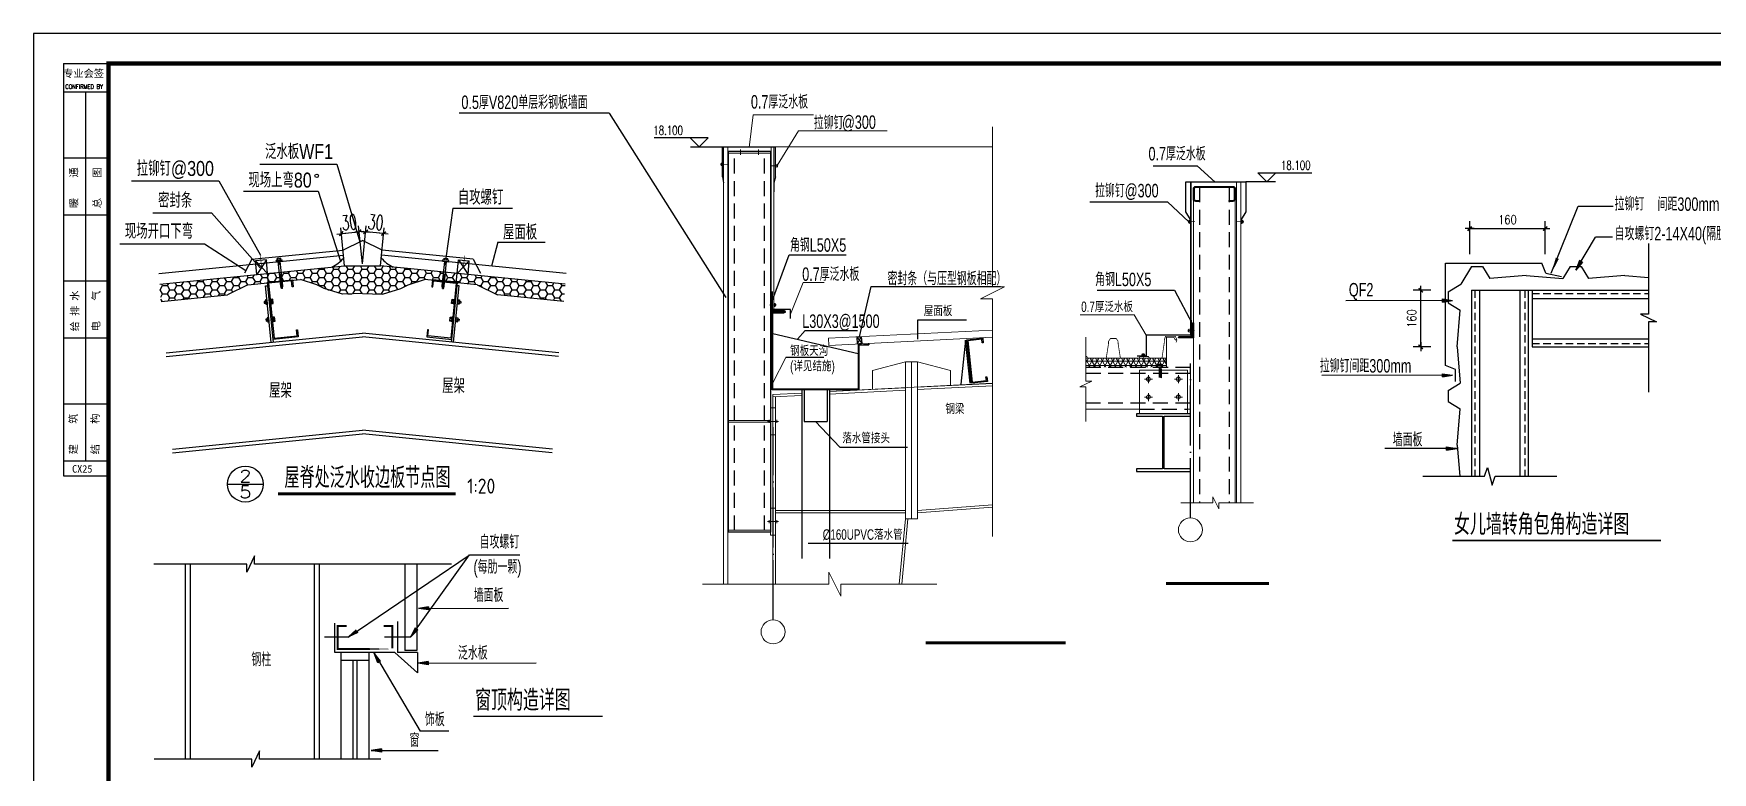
# Model space of a CAD drawing. Extents: x -248860 to 1018944, y -1060852 to 188626.
# Drawn here: x 903192 to 959246, y 54072 to 78762 of the extents above; entities that cross this region are included whole.
import ezdxf
from ezdxf.enums import TextEntityAlignment as Align

# ---------------------------------------------------------------- set-up
doc = ezdxf.new("R2010")
doc.units = 0
doc.header["$LTSCALE"] = 1000
doc.header["$MEASUREMENT"] = 0
for name, pattern in [('89', [0]), ('CENTER', [1.2, 1, -0.1, 0, -0.1]), ('DOTE', [2.42, 2, -0.2, 0.02, -0.2]), ('HIDDEN', [0.375, 0.25, -0.125]), ('HIDDENX2', [0.75, 0.5, -0.25])]:
    doc.linetypes.add(name, pattern=pattern)
doc.layers.get('0').update_dxf_attribs({"linetype": 'CONTINUOUS'})
doc.layers.get('Defpoints').update_dxf_attribs({"linetype": 'CONTINUOUS'})
for name, color, linetype in [('03', 3, 'CONTINUOUS'), ('09', 2, 'CONTINUOUS'), ('2', 2, 'CONTINUOUS'), ('253', 253, 'CONTINUOUS'), ('BORDER', 4, 'CONTINUOUS'), ('D', 7, 'CONTINUOUS'), ('DIM', 3, 'CONTINUOUS'), ('DIM_SYMB', 3, 'CONTINUOUS'), ('DOTE', 253, 'DOTE'), ('E_WINDOW', 4, 'CONTINUOUS'), ('HATCH', 200, 'CONTINUOUS'), ('MEMBER', 6, 'CONTINUOUS'), ('NO1', 3, 'CENTER'), ('OTHER', 7, 'CONTINUOUS'), ('PUB_DIM', 3, 'CONTINUOUS'), ('PUB_TEXT', 7, 'CONTINUOUS'), ('PURLINE', 6, 'CONTINUOUS'), ('TEXT', 7, 'CONTINUOUS'), ('WALL', 6, 'CONTINUOUS'), ('XIXIAN', 4, 'CONTINUOUS'), ('可见线', 7, 'CONTINUOUS'), ('图框', 4, 'CONTINUOUS'), ('钢梁', 4, 'CONTINUOUS')]:
    doc.layers.add(name, color=color, linetype=linetype)
doc.layers.add('细线', color=8, linetype='CONTINUOUS', lineweight=9)
doc.styles.add('_HZTXT2', font='tssdeng2.shx', dxfattribs={"width": 0.8, "bigfont": 'tssdchn.shx'})
doc.styles.add('_TCH_DIM', font='SIMPLEX', dxfattribs={"bigfont": 'GBCBIG'})
doc.styles.add('_TXT', font='SIMPLEX.shx', dxfattribs={"width": 0.6})
doc.styles.add('COMP', font='complex', dxfattribs={"bigfont": 'hztxt'})
doc.styles.add('DIM_FONT', font='SIMPLEX.shx', dxfattribs={"width": 0.8})
doc.styles.add('iIcon2', font='')
doc.styles.add('MIMI-TKWZ', font='romanc.shx', dxfattribs={"width": 0.75, "oblique": 15, "bigfont": 'bigfont.shx'})
doc.styles.add('S1', font='stand_e1.shx', dxfattribs={"width": 0.8, "bigfont": 'stand_c1.shx'})
doc.styles.add('SM', font='dytxt.shx', dxfattribs={"width": 0.7, "bigfont": 'hzdx.shx'})
doc.styles.get("Standard").update_dxf_attribs({"font": 'GBENOR', "bigfont": 'GBCBIG'})
doc.styles.get('iIcon2').set_extended_font_data('SimSun')
doc.dimstyles.new('DIMN', dxfattribs={"dimtxt": 300, "dimasz": 1, "dimexe": 250, "dimexo": 300, "dimgap": 150, "dimtad": 1, "dimdec": 0, "dimzin": 0, "dimdsep": 46, "dimtxsty": 'DIM_FONT', "dimblk": '_DIMX', "dimcen": 0.09, "dimclrt": 7, "dimadec": 0, "dimazin": 0, "dimtfac": 1, "dimtdec": 0, "dimtix": 1, "dimtmove": 2, "dimatfit": 3, "dimldrblk": '_DIMX', "dimfxl": 1, "dimtolj": 1, "dimtzin": 0, "dimarcsym": 0})

# ---------------------------------------------------------------- blocks, each defined once
blk = doc.blocks.new('sadf f')
at = {"layer": '图框'}
for p, q in [((651751, 398263), (653251, 398263)), ((651751, 398263), (651751, 384980)), ((651751, 397318), (653251, 397318)), ((651751, 395111), (653251, 395111)), ((651751, 393205), (653251, 393205)), ((651751, 390999), (653251, 390999)), ((651751, 389092), (653251, 389092)), ((651751, 386886), (653251, 386886)), ((651751, 384980), (653251, 384980)), ((651751, 384980), (651751, 384480)), ((651751, 384480), (653251, 384480))]:
    blk.add_line(p, q, dxfattribs=at)
blk.add_lwpolyline([(650751, 339863), (734851, 339863), (734851, 399263), (650751, 399263)], close=True, dxfattribs=at)
at = {"layer": '图框', "const_width": 140}
blk.add_lwpolyline([(653251, 398263), (733851, 398263), (733851, 340863), (653251, 340863)], close=True, dxfattribs=at)
at = {"layer": '图框'}
blk.add_lwpolyline([(652501, 384980), (652501, 397318)], dxfattribs=at)
at = {"layer": '图框', "style": 'iIcon2'}
for s, p in [('专业会签', (651740, 397805)), ('CX25', (652036, 384591))]:
    blk.add_text(s, height=250, dxfattribs=at).set_placement(p)
at = {"layer": '图框', "style": 'MIMI-TKWZ', "width": 0.75}
blk.add_text('CONFIRMED BY', height=145, dxfattribs=at).set_placement((651810, 397419))
at = {"layer": '图框', "style": 'iIcon2'}
for s, p in [('暖    通', (652220, 393427)), ('总    图', (652998, 393427)), ('给 排 水', (652254, 389315)), ('电    气', (652961, 389315)), ('建    筑', (652202, 385202)), ('结    构', (652933, 385202))]:
    blk.add_text(s, height=250, rotation=90, dxfattribs=at).set_placement(p)
blk = doc.blocks.new('_DIMX')
blk.add_line((-150, 0), (150, 0))
at = {"const_width": 50}
blk.add_lwpolyline([(-70, -70), (70, 70)], dxfattribs=at)
blk = doc.blocks.new('*D878')
at = {"layer": 'D', "color": 3, "lineweight": 25}
for p, q in [((914173, 71063), (914300, 72336)), ((914279, 72137), (914278, 72137)), ((914880, 72077), (914280, 72137)), ((914773, 71003), (914900, 72276)), ((914881, 72077), (914882, 72077))]:
    blk.add_line(p, q, dxfattribs=at)
at = {"layer": 'Defpoints', "color": 0}
for p in [(914280, 72137), (914173, 71063, -267), (914773, 71003, -267)]:
    blk.add_point(p, dxfattribs=at)
at = {"layer": 'D', "color": 3, "lineweight": 25}
for p, rotation in [((914280, 72137), 354.2894068624519), ((914880, 72077), 174.2894068624519)]:
    blk.add_blockref('_DIMX', p, dxfattribs=dict(at, rotation=rotation))
at = {"layer": 'D', "color": 7, "insert": (914615, 72455), "char_height": 500, "attachment_point": 5, "rotation": 354.2894, "style": '_TXT'}
blk.add_mtext('\\A1;30', dxfattribs=at)
blk = doc.blocks.new('A$C0D177057')
at = {"layer": 'E_WINDOW'}
for p, q in [((0, 164), (0, 33)), ((66, 164), (0, 164)), ((66, 131), (0, 131)), ((66, 66), (0, 66)), ((66, 33), (0, 33)), ((66, 0), (66, 197)), ((107, 197), (66, 197)), ((107, 197), (107, 0)), ((146, 133), (107, 66)), ((932, 131), (107, 131)), ((932, 66), (107, 66)), ((183, 131), (145, 66)), ((220, 131), (183, 66)), ((554, 131), (516, 66)), ((591, 131), (554, 66)), ((629, 131), (591, 66)), ((667, 131), (629, 66)), ((705, 131), (667, 66)), ((743, 131), (705, 66)), ((781, 131), (743, 66)), ((819, 131), (781, 66)), ((1014, 88), (794, 88)), ((1014, 109), (806, 109)), ((1014, 115), (932, 131)), ((1014, 82), (932, 66)), ((1014, 115), (1014, 82)), ((107, 0), (66, 0))]:
    blk.add_line(p, q, dxfattribs=at)
blk = doc.blocks.new('*D881')
at = {"layer": 'D', "color": 3, "lineweight": 25}
for p, q in [((914173, 71063), (914045, 72336)), ((913573, 71003), (913445, 72276)), ((913464, 72077), (913463, 72077)), ((913465, 72077), (914065, 72137)), ((914066, 72137), (914067, 72137))]:
    blk.add_line(p, q, dxfattribs=at)
at = {"layer": 'Defpoints', "color": 0}
for p in [(914065, 72137), (913573, 71003, -267), (914173, 71063, -267)]:
    blk.add_point(p, dxfattribs=at)
at = {"layer": 'D', "color": 3, "lineweight": 25}
for p, rotation in [((913465, 72077), 5.710593137548114), ((914065, 72137), 185.7105931375481)]:
    blk.add_blockref('_DIMX', p, dxfattribs=dict(at, rotation=rotation))
at = {"layer": 'D', "color": 7, "insert": (913731, 72455), "char_height": 500, "attachment_point": 5, "rotation": 5.7106, "style": '_TXT'}
blk.add_mtext('\\A1;30', dxfattribs=at)
blk = doc.blocks.new('_INDEX')
blk.add_line((-0.5, 0), (0.5, 0))
blk.add_circle((0, 0), 0.5)
at = {"style": 'COMP'}
for tag, width, p, p2 in [('1', 2.333333, (-0.17, 0.05), (0.17, 0.05)), ('-', 1.166667, (-0.17, -0.39), (0.17, -0.39))]:
    blk.add_attdef(tag, text='', height=0.34, dxfattribs=dict(at, width=width)).set_placement(p, p2, align=Align.FIT)
blk = doc.blocks.new('MD')
at = {"layer": '细线', "const_width": 25}
blk.add_lwpolyline([(200, 0), (0, 0)], dxfattribs=at)
at = {"layer": '细线', "const_width": 66.2}
blk.add_lwpolyline([(167, -33, 1), (167, 33)], format="xyb", dxfattribs=at)
blk = doc.blocks.new('_ARROW')
blk.add_solid([(0, 0), (-1, 0.1), (-1, -0.1)])

msp = doc.modelspace()

# ---------------------------------------------------------------- hatches: boundary and pattern name
at = {"layer": 'HATCH'}
h = msp.add_hatch(dxfattribs=at)
h.set_pattern_fill('HONEY', color=8, scale=100, style=0)
h.set_pattern_definition([(0, (477208.2, 14109.33), (238.125, 137.4815), [158.75, -317.5]), (120, (477208.2, 14109.33), (-238.12497, 137.48155), [158.75, -317.5]), (60, (477208.2, 14109.33), (3e-05, 274.96305), [-317.5, 158.75])])
h.paths.add_polyline_path([(909664.6, 70034.5), (910343.6, 70371.3), (911001.8, 70437.1), (911000.1, 70454.1), (911035.9, 70457.6), (911007.1, 70746), (907404, 70385.7), (907447.8, 69812.8)])
h.paths.add_polyline_path([(911429.7, 70497), (911400, 70785.3), (911007.1, 70746), (911035.9, 70457.6)])
h.paths.add_polyline_path([(913502.4, 70056.2), (914172.8, 70073.8), (914843.2, 70056.2), (915455.2, 70241), (915697.4, 70368.6), (916243.7, 70547.1), (916508, 70520.7), (916509.7, 70537.6), (916850.6, 70503.6), (916880.3, 70791.8), (914772.8, 71002.6), (913572.8, 71002.6), (911465.4, 70791.8), (911495, 70503.6), (911835.9, 70537.6), (911837.6, 70520.7), (912102, 70547.1), (912648.2, 70368.6), (912890.4, 70241)])
h.paths.add_polyline_path([(917309.7, 70457.6), (917338.5, 70746), (916945.6, 70785.3), (916915.9, 70497)])
h.paths.add_polyline_path([(918681.1, 70034.5), (920897.8, 69812.8), (920941.6, 70385.7), (917338.5, 70746), (917309.7, 70457.6), (917345.5, 70454.1), (917343.8, 70437.1), (918002, 70371.3)])
at = {"layer": '细线'}
h = msp.add_hatch(dxfattribs=at)
h.set_pattern_fill('ANSI32', color=256, scale=99.999998, style=0)
h.set_pattern_definition([(135, (1230698.566, 164350.52), (26.5165036, 26.5165036), []), (135, (1230680.888, 164350.52), (26.5165036, 26.5165036), [])])
edge = h.paths.add_edge_path()
edge.add_line((927799.1, 69949.7), (927799.1, 69449.7))
edge.add_line((927799.1, 69449.7), (928299.1, 69449.7))
edge.add_arc((928249.1, 69449.7), 50, 0, 90)
edge.add_line((928249.1, 69499.7), (927904.1, 69499.7))
edge.add_arc((927904.1, 69554.7), 55, 180, 270, ccw=False)
edge.add_line((927849.1, 69554.7), (927849.1, 69899.7))
edge.add_arc((927799.1, 69899.7), 50, 0, 90)
h = msp.add_hatch(dxfattribs=at)
h.set_pattern_fill('ANSI32', color=256, scale=100, style=0)
h.set_pattern_definition([(45, (639015.87, 163491.775), (-26.5165043, 26.5165043), []), (45, (639033.55, 163491.775), (-26.5165043, 26.5165043), [])])
edge = h.paths.add_edge_path()
edge.add_line((941915.3, 69091), (941915.3, 68591))
edge.add_line((941915.3, 68591), (941415.3, 68591))
edge.add_arc((941465.3, 68591), 50, 90, 180, ccw=False)
edge.add_line((941465.3, 68641), (941810.3, 68641))
edge.add_arc((941810.3, 68696), 55, 270, 360)
edge.add_line((941865.3, 68696), (941865.3, 69041))
edge.add_arc((941915.3, 69041), 50, 90, 180, ccw=False)
h = msp.add_hatch(dxfattribs=at)
h.set_pattern_fill('NET3', color=256, scale=1200, style=0)
h.set_pattern_definition([(0, (854265.25, 101566.57), (0, 150), []), (60, (854265.25, 101566.57), (-129.9038, 75), []), (120, (854265.25, 101566.57), (-129.9038, -75), [])])
h.paths.add_polyline_path([(938320.4, 67911.8), (938320.4, 67614.3), (941019.3, 67614.3), (941019.3, 67911.8)])

# ---------------------------------------------------------------- linework, layer by layer
at = {"color": 3}
for p, q in [((910750, 74401.8, 267.1), (913311.7, 74401.8, 267.1)), ((913311.7, 74401.8, 182.3), (914087.3, 71803, -60.8)), ((906466.5, 73837.4), (909371.9, 73837.4)), ((909371.9, 73837.4), (910765.8, 71356, -267.1)), ((910203, 73492.3), (912688.6, 73492.3)), ((912688.6, 73492.3, -30.6), (913443.1, 71155.8, -267.1)), ((917184.8, 72924.9), (916960.7, 71252.8, -267.1)), ((917184.8, 72924.9), (919186.1, 72924.9)), ((907176.8, 72773.5), (909137.5, 72773.5)), ((909137.5, 72773.5), (910760.2, 70934.8, -267.1)), ((918695.6, 71792.7), (918481.4, 70993.5, -267.1)), ((918695.6, 71792.7), (920270, 71792.7)), ((906068.1, 71741.3), (908898.7, 71741.3)), ((908898.7, 71741.3), (910275.9, 70844.8, -267.1))]:
    msp.add_line(p, q, dxfattribs=at)
at = {"color": 3, "linetype": 'ByBlock'}
for p, q in [((907376.5, 70744.7, -267.1), (913537, 71360.8, -267.1)), ((920969.1, 70744.7, -267.1), (914808.6, 71360.8, -267.1)), ((907404, 70385.7, -267.1), (913572.8, 71002.6, -267.1)), ((920941.6, 70385.7, -267.1), (914772.8, 71002.6, -267.1)), ((910940.4, 70327.5, -267.1), (911012.1, 70334.7, -267.1)), ((917405.2, 70327.5, -267.1), (917333.6, 70334.7, -267.1))]:
    msp.add_line(p, q, dxfattribs=at)
for p, q in [((927826.4, 69761.9), (928421.6, 71365.1)), ((928421.6, 71365.1), (930322.6, 71365.1)), ((927879.1, 68736.3), (930724.4, 68074.9)), ((928695, 68546.7), (928949.1, 68836.9)), ((928949.1, 68836.9), (930698.4, 68836.9)), ((928844.3, 66859.8), (928844.3, 61224.4)), ((928920.7, 66859.8), (928920.7, 65799)), ((929685.1, 66859.8), (929685.1, 65799)), ((929761.5, 66859.8), (929761.5, 61224.3)), ((928920.7, 65799), (929685.1, 65799))]:
    msp.add_line(p, q)
at = {"color": 2}
for p, q in [((911180.9, 69885.4, -267.1), (911128.8, 69880.2, -267.1)), ((911128.8, 69880.2, -267.1), (911142.9, 69739.2, -267.1)), ((911142.9, 69739.2, -267.1), (911195, 69744.4, -267.1)), ((911195, 69744.4, -267.1), (911180.9, 69885.4, -267.1)), ((917150.6, 69744.4, -267.1), (917164.7, 69885.4, -267.1)), ((917202.7, 69739.2, -267.1), (917150.6, 69744.4, -267.1)), ((917164.7, 69885.4, -267.1), (917216.8, 69880.2, -267.1)), ((917216.8, 69880.2, -267.1), (917202.7, 69739.2, -267.1)), ((911240.6, 69288.4, -267.1), (911188.5, 69283.2, -267.1)), ((911188.5, 69283.2, -267.1), (911202.6, 69142.2, -267.1)), ((911202.6, 69142.2, -267.1), (911254.7, 69147.4, -267.1)), ((911254.7, 69147.4, -267.1), (911240.6, 69288.4, -267.1)), ((917090.9, 69147.4, -267.1), (917105, 69288.4, -267.1)), ((917143, 69142.2, -267.1), (917090.9, 69147.4, -267.1)), ((917105, 69288.4, -267.1), (917157.1, 69283.2, -267.1)), ((917157.1, 69283.2, -267.1), (917143, 69142.2, -267.1))]:
    msp.add_line(p, q, dxfattribs=at)
at = {"color": 2, "elevation": -267.1}
for points in [[(910938.5, 69817.2), (910888, 69812.1), (910894, 69752.1), (910944.5, 69757.2)], [(910934.5, 69860.8), (910948.6, 69719.8), (911000.7, 69725), (910986.6, 69866)], [(910938.5, 69820.9), (910945.2, 69753.5), (910997.3, 69758.7), (910990.5, 69826.1)], [(911132.8, 69840.4), (911139.6, 69772.9), (911191.6, 69778.1), (911184.9, 69845.6)], [(917212.8, 69840.4), (917206.1, 69772.9), (917154, 69778.1), (917160.8, 69845.6)], [(917411.1, 69860.8), (917397, 69719.8), (917345, 69725), (917359.1, 69866)], [(917407.1, 69820.9), (917400.4, 69753.5), (917348.3, 69758.7), (917355.1, 69826.1)], [(917407.1, 69817.2), (917457.6, 69812.1), (917451.6, 69752.1), (917401.1, 69757.2)], [(910998.2, 69220.2), (910947.7, 69215.1), (910953.7, 69155.1), (911004.2, 69160.2)], [(910994.2, 69263.7), (911008.3, 69122.7), (911060.4, 69128), (911046.3, 69268.9)], [(910998.2, 69223.9), (911004.9, 69156.5), (911057, 69161.7), (911050.2, 69229.1)], [(911192.5, 69243.3), (911199.3, 69175.9), (911251.3, 69181.1), (911244.6, 69248.5)], [(917153.1, 69243.3), (917146.4, 69175.9), (917094.3, 69181.1), (917101.1, 69248.5)], [(917351.4, 69263.7), (917337.3, 69122.7), (917285.3, 69128), (917299.4, 69268.9)], [(917347.4, 69223.9), (917340.7, 69156.5), (917288.6, 69161.7), (917295.4, 69229.1)], [(917347.4, 69220.2), (917397.9, 69215.1), (917391.9, 69155.1), (917341.4, 69160.2)]]:
    msp.add_lwpolyline(points, close=True, dxfattribs=at)
for points, const_width in [([(911349.7, 63385.8), (917288.3, 63385.8)], 100.5), ([(950560.2, 61821.7), (957530.8, 61821.7)], 48.8), ([(917877.4, 55945.1), (922187.5, 55945.1)], 50)]:
    msp.add_lwpolyline(points, dxfattribs=dict(const_width=const_width))
msp.add_circle((912645.4, 74007.7), 58.1)
at = {"layer": '03'}
for p, q in [((954685, 70861.4), (955338.8, 71962.5)), ((955910.1, 71962.5), (955338.8, 71962.5)), ((957109.9, 71743.7), (957109.9, 69388.8)), ((951202, 70977.7), (950842.7, 70383.2)), ((951202, 70977.7), (951567.1, 70977.7)), ((951567.1, 70977.7), (951811.8, 70572.7)), ((953031.5, 70680.7), (951811.8, 70572.7)), ((953031.5, 70680.7), (954251.3, 70572.7)), ((954496, 70977.7), (954251.3, 70572.7)), ((954496, 70977.7), (954861.1, 70977.7)), ((954812, 71184), (954685, 70861.4)), ((954904.9, 71128.8), (954685, 70861.4)), ((954904.9, 71128.8), (954812, 71184)), ((954861.1, 70977.7), (955105.8, 70572.7)), ((956325.5, 70680.7), (955105.8, 70572.7)), ((956325.5, 70680.7), (957109.9, 70611.2)), ((950421.2, 70128.5), (950842.7, 70383.2)), ((950421.2, 70128.5), (950421.2, 69763.4)), ((951199.5, 70184.7), (951199.5, 63968.4)), ((951199.5, 70184.7), (953089.5, 70184.7)), ((951469.5, 70184.7), (951469.5, 63968.4)), ((952819.5, 70184.7), (952819.5, 63968.4)), ((953089.5, 70184.7), (953089.5, 63968.4)), ((953224.5, 70184.7), (957109.9, 70184.7)), ((953224.5, 70184.7), (953224.5, 68294.7)), ((950315.5, 69839.2), (947010.7, 69833)), ((950228.4, 69786), (950228.2, 69894.1)), ((950228.2, 69894.1), (950570.5, 69839.2)), ((950228.4, 69786), (950570.5, 69839.2)), ((950421.2, 69763.4), (950826.2, 69518.7)), ((950718.2, 68299), (950826.2, 69518.7)), ((953224.5, 69914.7), (957109.9, 69914.7)), ((956839.9, 69388.8), (957379.9, 69134.8)), ((957109.9, 69388.8), (956839.9, 69388.8)), ((957379.9, 69134.8), (957109.9, 69134.8)), ((957109.9, 69134.8), (957109.9, 66779.9)), ((953224.5, 68564.7), (957109.9, 68564.7)), ((950718.2, 68299), (950826.2, 67079.2)), ((953224.5, 68294.7), (957109.9, 68294.7)), ((950571.7, 67342.1), (946199.1, 67335.9)), ((950229.4, 67396.9), (950571.7, 67342.1)), ((950229.6, 67288.8), (950229.4, 67396.9)), ((950229.6, 67288.8), (950571.7, 67342.1)), ((950421.2, 66834.5), (950826.2, 67079.2)), ((950421.2, 66834.5), (950421.2, 66469.4)), ((950421.2, 66469.4), (950826.2, 66224.7)), ((950718.2, 65005), (950826.2, 66224.7)), ((950706.8, 64898.1), (948312.7, 64891.9)), ((950364.7, 64844.9), (950364.5, 64953)), ((950364.5, 64953), (950706.8, 64898.1)), ((950364.7, 64844.9), (950706.8, 64898.1)), ((950718.2, 65005), (950810, 63968.4)), ((910566, 61306), (910312, 60766)), ((910566, 61036), (910566, 61306)), ((913698.7, 58591.6), (917738.5, 61335.2)), ((915778.4, 58591.6), (917743.2, 61349)), ((917743.2, 61349), (919422.5, 61349)), ((910312, 61036), (907205.8, 61036)), ((910312, 60766), (910312, 61036)), ((917149.6, 61036), (910566, 61036)), ((915584.5, 61036), (915584.5, 58146.3)), ((916382.4, 59608.7), (916040.3, 59555.5)), ((916040.3, 59555.5), (919053.4, 59561.7)), ((916382.6, 59500.7), (916040.3, 59555.5)), ((916382.4, 59608.7), (916382.6, 59500.7)), ((915934.2, 58900.8), (915778.4, 58591.6)), ((915934.2, 58900.8), (916022.2, 58838.1)), ((913698.7, 58591.6), (912907, 58591.6)), ((913956.9, 58841.2), (913703.4, 58605.4)), ((914017.6, 58751.8), (913703.4, 58605.4)), ((915778.4, 58591.6), (914912.8, 58591.6)), ((916022.2, 58838.1), (915778.4, 58591.6)), ((914559.8, 58058), (916104.7, 55456.1)), ((914779.7, 57790.7), (914559.8, 58058)), ((914686.8, 57735.5), (914559.8, 58058)), ((914779.7, 57790.7), (914686.8, 57735.5)), ((915989.5, 58146.3), (915584.5, 58146.3)), ((916371.4, 57778.2), (916029.3, 57724.9)), ((916371.4, 57778.2), (916371.6, 57670.1)), ((916029.3, 57724.9), (919977.6, 57731.1)), ((916371.6, 57670.1), (916029.3, 57724.9)), ((917061, 55450.6), (916104.7, 55456.1)), ((910484.3, 54520.7), (907217.6, 54520.7)), ((910738.3, 54790.7), (910484.3, 54250.7)), ((910484.3, 54250.7), (910484.3, 54520.7)), ((910738.3, 54520.7), (910738.3, 54790.7)), ((914791.1, 54520.7), (910738.3, 54520.7)), ((914803.7, 54856), (914461.6, 54802.8)), ((914461.6, 54802.8), (916702.9, 54807)), ((914803.9, 54747.9), (914461.6, 54802.8)), ((914803.7, 54856), (914803.9, 54747.9))]:
    msp.add_line(p, q, dxfattribs=at)
at = {"layer": '03', "const_width": 67.5}
for points in [[(913310.5, 58964.1), (913639.8, 58964.1)], [(913344.5, 58224.9), (913344.5, 58932)], [(915204.6, 58964.1), (914875.3, 58964.1)], [(915170.6, 58224.9), (915170.6, 58932)]]:
    msp.add_lwpolyline(points, dxfattribs=at)
msp.add_lwpolyline([(915204.6, 58197.5), (913310.5, 58197.5)], close=True, dxfattribs=at)
at = {"layer": '03'}
for points in [[(954812, 71184), (954685, 70861.4), (954904.9, 71128.8)], [(950228.2, 69894.1), (950570.5, 69839.2), (950228.4, 69786)], [(950229.4, 67396.9), (950571.7, 67342.1), (950229.6, 67288.8)], [(950364.5, 64953), (950706.8, 64898.1), (950364.7, 64844.9)], [(916382.6, 59500.7), (916040.3, 59555.5), (916382.4, 59608.7)], [(916022.2, 58838.1), (915778.4, 58591.6), (915934.2, 58900.8)], [(914017.6, 58751.8), (913703.4, 58605.4), (913956.9, 58841.2)], [(914686.8, 57735.5), (914559.8, 58058), (914779.7, 57790.7)], [(916371.6, 57670.1), (916029.3, 57724.9), (916371.4, 57778.2)], [(914803.9, 54747.9), (914461.6, 54802.8), (914803.7, 54856)]]:
    msp.add_solid(points, dxfattribs=at)
at = {"layer": '09'}
for p, q in [((950329.6, 71086.5), (953550.8, 71086.5)), ((950329.6, 67674.9), (950329.6, 71086.5)), ((953688.6, 70754), (953550.8, 71086.5)), ((953688.6, 70754), (954211, 70648.8)), ((950662.1, 67537.1), (950329.6, 67674.9)), ((950662.1, 67140), (950662.1, 67537.1)), ((913246.2, 58080.6), (913246.2, 59055.1)), ((915339.1, 59113.9), (915339.1, 58080.3)), ((915258.1, 58080.6), (913246.2, 58080.6)), ((916014.1, 57405.3), (915258.1, 58080.6)), ((916014.1, 58080.3), (915339.1, 58080.3)), ((916014.1, 58080.3), (916014.1, 57405.3))]:
    msp.add_line(p, q, dxfattribs=at)
at = {"layer": '2', "color": 4, "linetype": 'HIDDEN'}
for p, q in [((951307.5, 70184.7), (951307.5, 63968.4)), ((952981.5, 70184.7), (952981.5, 63968.4)), ((953224.5, 70076.7), (957109.9, 70076.7)), ((953224.5, 68402.7), (957109.9, 68402.7))]:
    msp.add_line(p, q, dxfattribs=at)
at = {"layer": '253'}
for p, q in [((953089.5, 70184.7), (953224.5, 70184.7)), ((908256, 61036), (908256, 54520.7)), ((908418, 61036), (908418, 54520.7)), ((912562.1, 61036), (912562.1, 54520.7)), ((912724.1, 61036), (912724.1, 54520.7)), ((915989.5, 61036), (915989.5, 58146.3)), ((913445.3, 58080.6), (913445.3, 54520.7)), ((914390.3, 57810.6), (913445.3, 57810.6)), ((913850.3, 57810.6), (913850.3, 54520.7)), ((913985.3, 57810.6), (913985.3, 54520.7)), ((914390.3, 58080.6), (914390.3, 54520.7))]:
    msp.add_line(p, q, dxfattribs=at)
at = {"layer": 'BORDER', "const_width": 25}
for points in [[(939242.7, 68572.9), (939147.6, 68572.9), (939083.1, 68477.9), (939083.1, 68477.9), (939081.6, 68394.8), (939005.1, 67911.8), (938391.7, 67911.8), (938355.7, 67972), (938320.4, 67972)], [(939242.7, 68572.9), (939337.7, 68572.9), (939402.3, 68477.9), (939402.3, 68477.9), (939403.8, 68394.8), (939480.2, 67911.8), (940093.7, 67911.8), (940129.7, 67972), (940417.1, 67972), (940453.1, 67911.8), (940868.1, 67911.8), (940944.5, 68444.8), (940946, 68527.9), (940946, 68527.9), (940985.6, 68647.9), (941313.1, 68647.9), (941365.2, 68527.9), (941340.2, 68444)], [(941306.4, 68525.8), (941268.9, 68611.9), (941019.3, 68611.9), (941019.3, 67614.3), (940614.6, 67614.3)]]:
    msp.add_lwpolyline(points, dxfattribs=at)
at = {"layer": 'DIM'}
msp.add_line((925129.7, 74972.6), (926189.9, 74972.6), dxfattribs=at)
at = {"layer": 'DIM_SYMB'}
for p, q in [((930768.1, 68624.8), (931157.3, 70307.1)), ((931157.3, 70307.1), (935476.2, 70307.1)), ((932712, 69200.3), (934345.7, 69200.3)), ((932712, 68550.8), (932712, 69200.3)), ((929302.9, 65799), (930110.1, 64938.7)), ((930110.1, 64938.7), (932370.8, 64938.7)), ((929050.1, 61738.1), (932390.2, 61738.1))]:
    msp.add_line(p, q, dxfattribs=at)
at = {"layer": 'DOTE'}
for p, q in [((941815.3, 62578.8), (941815.3, 67734.1)), ((927881.5, 59168.6), (927881.5, 65606.3))]:
    msp.add_line(p, q, dxfattribs=at)
at = {"layer": 'MEMBER', "ltscale": 500}
for p, q in [((927855.1, 69449.7), (928255.1, 69449.7)), ((927855.1, 66859.8), (927855.1, 69449.7)), ((927879.1, 69425.7), (928255.1, 69425.7)), ((927879.1, 66883.8), (927879.1, 69425.7)), ((928255.1, 69449.7), (928255.1, 69425.7)), ((930724.4, 68359.6), (931075.3, 68381.2)), ((930724.4, 68359.6), (930724.4, 66883.8)), ((930748.4, 68348.7), (931076.1, 68366.4)), ((930748.4, 68348.7), (930748.4, 66859.8)), ((931075.3, 68381.2), (931076.1, 68366.4)), ((930748.4, 66859.8), (927855.1, 66859.8)), ((930724.4, 66883.8), (927879.1, 66883.8))]:
    msp.add_line(p, q, dxfattribs=at)
at = {"layer": 'MEMBER'}
for points in [[(927799.1, 69949.7), (927799.1, 69449.7), (928299.1, 69449.7), (928299.1, 69449.7, 0.4142136), (928249.1, 69499.7), (927904.1, 69499.7, -0.4142136), (927849.1, 69554.7), (927849.1, 69899.7, 0.4142136), (927799.1, 69949.7)], [(941915.3, 69091), (941915.3, 68591), (941415.3, 68591), (941415.3, 68591, -0.4142136), (941465.3, 68641), (941810.3, 68641, 0.4142136), (941865.3, 68696), (941865.3, 69041, -0.4142136), (941915.3, 69091)]]:
    msp.add_lwpolyline(points, format="xyb", close=True, dxfattribs=at)
msp.add_lwpolyline([(940015.3, 66054.5), (940015.3, 65974.5), (940885.3, 65974.5), (940885.3, 64212.7), (940015.3, 64212.7), (940015.3, 64132.7), (941815.3, 64132.7), (941815.3, 64212.7), (940945.3, 64212.7), (940945.3, 65974.5), (941815.3, 65974.5), (941815.3, 66054.5)], close=True, dxfattribs=at)
at = {"layer": 'NO1', "linetype": 'ByBlock'}
for p, q in [((910964.3, 71202, -267.1), (910606.1, 71166.2, -267.1)), ((910964.3, 71202, -267.1), (910648.9, 70710.2, -267.1)), ((911007.1, 70746, -267.1), (910964.3, 71202, -267.1)), ((913572.8, 71002.6, -267.1), (913537, 71360.8, -267.1)), ((914772.8, 71002.6, -267.1), (914808.6, 71360.8, -267.1)), ((917338.5, 70746, -267.1), (917381.3, 71202, -267.1)), ((917381.3, 71202, -267.1), (917739.5, 71166.2, -267.1)), ((917381.3, 71202, -267.1), (917696.7, 70710.2, -267.1)), ((910648.9, 70710.2, -267.1), (910606.1, 71166.2, -267.1)), ((910606.1, 71166.2, -267.1), (911007.1, 70746, -267.1)), ((911039.5, 70421.8, -267.1), (911007.1, 70746, -267.1)), ((917306.1, 70421.8, -267.1), (917338.5, 70746, -267.1)), ((917739.5, 71166.2, -267.1), (917338.5, 70746, -267.1)), ((917696.7, 70710.2, -267.1), (917739.5, 71166.2, -267.1))]:
    msp.add_line(p, q, dxfattribs=at)
at = {"layer": 'NO1', "linetype": 'Continuous'}
for p, q in [((930674.3, 68616.5), (930826.6, 68629.9)), ((930674.3, 68616.5), (930689.1, 68399.3)), ((930674.3, 68616.5), (930841, 68416.3)), ((930826.3, 68633.5), (930689.1, 68399.3)), ((930689.1, 68399.3), (930841, 68416.3)), ((930826.3, 68633.5), (930841, 68416.3))]:
    msp.add_line(p, q, dxfattribs=at)
at = {"layer": 'NO1', "color": 7, "linetype": 'Continuous'}
for p, q in [((934304.4, 68520.9), (934146.1, 67043.3)), ((934459.3, 67076.9), (934304.4, 68520.9)), ((934350, 68525.8), (934882, 68582.8)), ((934504.9, 67081.8), (934350, 68525.8)), ((934504.9, 67081.8), (934350, 68525.8)), ((934504.9, 67081.8), (934350, 68525.8)), ((934854.8, 68549.2), (934383.6, 68498.6)), ((934383.6, 68498.6), (934532, 67115.5)), ((934867.9, 68427.6), (934854.8, 68549.2)), ((934898.3, 68430.9), (934867.9, 68427.6)), ((934882, 68582.8), (934898.3, 68430.9)), ((934990.2, 67287.6), (935020.6, 67290.9)), ((935003.2, 67166), (934990.2, 67287.6)), ((935020.6, 67290.9), (935036.9, 67138.9)), ((935036.9, 67138.9), (934504.9, 67081.8)), ((934532, 67115.5), (935003.2, 67166))]:
    msp.add_line(p, q, dxfattribs=at)
at = {"layer": 'NO1', "color": 171, "linetype": 'ByBlock', "const_width": 20, "elevation": -267.1}
for points in [[(910765.8, 71356), (910803, 70950.4)], [(917584.7, 71341.3), (917542.7, 70950.4)]]:
    msp.add_lwpolyline(points, dxfattribs=at)
at = {"layer": 'NO1', "linetype": 'ByBlock'}
for centre, start, end in [((912731.1, 71911.7, -267.1), 293.56863, 321.71934), ((915614.5, 71911.7, -267.1), 218.28066, 246.43137)]:
    msp.add_arc(centre, 1038.4, start, end, dxfattribs=at)
at = {"layer": 'OTHER'}
for p, q in [((949581.2, 63968.4), (951637.8, 63968.4)), ((951637.8, 63968.4), (951732.3, 64265.4)), ((951732.3, 64265.4), (951894.3, 63671.4)), ((951894.3, 63671.4), (951988.8, 63968.4)), ((951988.8, 63968.4), (954045.5, 63968.4))]:
    msp.add_line(p, q, dxfattribs=at)
at = {"layer": 'PUB_DIM'}
for p, q in [((925713.3, 75272.6), (923913.3, 75272.6)), ((925413.3, 74972.6), (925113.3, 75272.6)), ((925413.3, 74972.6), (925713.3, 75272.6)), ((944369.5, 73808.5), (944069.5, 74108.5)), ((944069.5, 74108.5), (945869.5, 74108.5)), ((944369.5, 73808.5), (944669.5, 74108.5)), ((944653.1, 73808.5), (943666.6, 73808.5)), ((931075.3, 68381.2), (931074, 68407.5))]:
    msp.add_line(p, q, dxfattribs=at)
msp.add_lwpolyline([(953865.7, 70751.1), (954765.6, 72993.5), (955936.2, 72993.5)], dxfattribs=at)
at = {"layer": 'PUB_DIM', "linetype": '89', "const_width": 100}
for points in [[(941000.9, 60391.3), (944440.5, 60391.3)], [(932972.9, 58401), (937652.5, 58401)]]:
    msp.add_lwpolyline(points, dxfattribs=at)
at = {"layer": 'PUB_TEXT', "color": 6}
for p, q in [((913518.1, 71529.1, -267.1), (914172.8, 71844.2, -267.1)), ((914827.6, 71529.1, -267.1), (914172.8, 71844.2, -267.1)), ((910480.7, 71225.3, -267.1), (910230.2, 70759.9, -267.1)), ((910480.7, 71225.3, -267.1), (913518.1, 71529.1, -267.1)), ((917864.9, 71225.3, -267.1), (914827.6, 71529.1, -267.1)), ((917864.9, 71225.3, -267.1), (918115.4, 70759.9, -267.1))]:
    msp.add_line(p, q, dxfattribs=at)
at = {"layer": 'PUB_TEXT'}
for p, q in [((910343.6, 70371.3, -267.1), (909664.6, 70034.5, -267.1)), ((910343.6, 70371.3, -267.1), (912102, 70547.1, -267.1)), ((912648.2, 70368.6, -267.1), (912102, 70547.1, -267.1)), ((912890.4, 70241, -267.1), (912648.2, 70368.6, -267.1)), ((913502.4, 70056.2, -267.1), (912890.4, 70241, -267.1)), ((914172.8, 70073.8, -267.1), (913502.4, 70056.2, -267.1)), ((914172.8, 70073.8, -267.1), (914843.2, 70056.2, -267.1)), ((914843.2, 70056.2, -267.1), (915455.2, 70241, -267.1)), ((915455.2, 70241, -267.1), (915697.4, 70368.6, -267.1)), ((915697.4, 70368.6, -267.1), (916243.7, 70547.1, -267.1)), ((918002, 70371.3, -267.1), (916243.7, 70547.1, -267.1)), ((918002, 70371.3, -267.1), (918681.1, 70034.5, -267.1)), ((907447.8, 69812.8, -267.1), (909664.6, 70034.5, -267.1)), ((920897.8, 69812.8, -267.1), (918681.1, 70034.5, -267.1))]:
    msp.add_line(p, q, dxfattribs=at)
at = {"layer": 'PURLINE'}
for p, q in [((926189.9, 73972.6), (926189.9, 74972.6)), ((926189.9, 74972.6), (927967.8, 74972.6)), ((927967.8, 73972.6), (927967.8, 74972.6)), ((926189.4, 73972.6), (926224.1, 73772.9)), ((927968.3, 73972.6), (927908.1, 73772.9)), ((927908.1, 73772.9), (927908.1, 73472.9))]:
    msp.add_line(p, q, dxfattribs=at)
for points in [[(941816.6, 72398.6), (941816.6, 72548.6), (941666.6, 72808.5), (941666.6, 73808.5), (943666.6, 73808.5), (943666.6, 72808.5), (943516.6, 72548.6), (943516.6, 72398.6)], [(928467.9, 69237.6), (928467.9, 69537.6), (927867.9, 69537.6), (927867.9, 70137.6)], [(941841.6, 69179.8), (941841.6, 68679.8), (940341.6, 68679.8), (940341.6, 67979.8), (940041.6, 67979.8)]]:
    msp.add_lwpolyline(points, dxfattribs=at)
msp.add_lwpolyline([(941995.3, 73653.1), (943235.3, 73653.1, -0.4142136), (943315.3, 73573.1), (943315.3, 73233.1, -0.4142136), (943235.3, 73153.1), (943115.3, 73153.1), (943115.3, 73183.1), (943235.3, 73183.1, 0.4142136), (943285.3, 73233.1), (943285.3, 73573.1, 0.4142136), (943235.3, 73623.1), (941995.3, 73623.1, 0.4142136), (941945.3, 73573.1), (941945.3, 73233.1, 0.4142136), (941995.3, 73183.1), (942115.3, 73183.1), (942115.3, 73153.1), (941995.3, 73153.1, -0.4142136), (941915.3, 73233.1), (941915.3, 73573.1, -0.4142136)], format="xyb", close=True, dxfattribs=at)
at = {"layer": 'TEXT', "elevation": -267.1}
msp.add_lwpolyline([(913572.8, 71002.6), (914772.8, 71002.6)], dxfattribs=at)
at = {"layer": 'XIXIAN', "linetype": 'HIDDENX2'}
for p, q in [((926599.1, 65832.9), (926599.1, 74769.5)), ((927599.1, 65832.9), (927599.1, 74769.5)), ((942115.3, 73623.1), (942115.3, 63082.4)), ((943115.3, 73623.1), (943115.3, 63082.4)), ((938320.4, 67614.3), (941815.3, 67614.3)), ((938320.4, 67414.3), (941815.3, 67414.3)), ((941815.3, 66414.3), (938320.4, 66414.3)), ((940115.3, 66214.3), (941715.3, 66214.3)), ((926599.1, 62162.9), (926599.1, 65772.9)), ((927599.1, 62162.9), (927599.1, 65772.9))]:
    msp.add_line(p, q, dxfattribs=at)
at = {"layer": 'XIXIAN'}
msp.add_lwpolyline([(927799.1, 74829.5), (927799.1, 62102.9), (926399.1, 62102.9), (926399.1, 74829.5)], close=True, dxfattribs=at)
at = {"layer": '可见线'}
for p, q in [((922412.9, 76097.3), (917396, 76097.3)), ((922412.9, 76097.3), (926305.8, 69942.8)), ((929574.6, 67933.1), (928306, 67933.1))]:
    msp.add_line(p, q, dxfattribs=at)
for points in [[(940575.5, 74345.4), (942045.8, 74345.4), (942645.6, 73795.9)], [(938463.1, 73140.4), (941056.2, 73140.4), (941764.6, 72473.6)], [(938698, 70192.1), (941280.1, 70192.1), (941880, 69076.3)]]:
    msp.add_lwpolyline(points, dxfattribs=at)
at = {"layer": '细线'}
for p, q in [((926224.1, 60361.1), (926224.1, 74972.6)), ((926374.1, 60361.1), (926374.1, 74972.6)), ((926399.1, 74769.5), (927799.1, 74769.5)), ((926799.1, 74709.5), (926799.1, 74889.5)), ((927399.1, 74709.5), (927399.1, 74889.5)), ((927819.7, 69538.9), (927819.7, 74973.9)), ((927907.9, 69537.6), (927907.9, 74972.6)), ((927967.8, 74972.6), (935207.4, 74972.6)), ((941816.6, 68678.8), (941816.6, 73808.5)), ((941841.6, 68678.8), (941841.6, 73808.5)), ((943350.3, 63082.4), (943350.3, 73808.5)), ((943500.3, 63082.4), (943500.3, 73808.5)), ((941915.3, 73403.1), (941915.3, 63082.4)), ((943315.3, 73403.1), (943315.3, 63082.4)), ((911126.2, 69879.9, -267.1), (911093.6, 69900.2, -267.1)), ((911140.3, 69738.9, -267.1), (911112.4, 69712.7, -267.1)), ((911140.3, 69738.9, -267.1), (911126.2, 69879.9, -267.1)), ((917205.3, 69738.9, -267.1), (917219.4, 69879.9, -267.1)), ((917205.3, 69738.9, -267.1), (917233.2, 69712.7, -267.1)), ((917219.4, 69879.9, -267.1), (917252, 69900.2, -267.1)), ((911185.9, 69282.9, -267.1), (911153.3, 69303.1, -267.1)), ((911200, 69141.9, -267.1), (911172.1, 69115.6, -267.1)), ((911200, 69141.9, -267.1), (911185.9, 69282.9, -267.1)), ((917145.6, 69141.9, -267.1), (917159.7, 69282.9, -267.1)), ((917145.6, 69141.9, -267.1), (917173.5, 69115.6, -267.1)), ((917159.7, 69282.9, -267.1), (917192.3, 69303.1, -267.1)), ((935207.4, 68855.1), (929735.3, 68581.5)), ((929735.3, 68581.5), (929747.3, 68341.1)), ((935207.4, 68614.2), (929747.3, 68341.1)), ((941306.4, 68525.8), (941363.7, 68531.4)), ((928306, 67933.1), (927879.1, 67092.9)), ((941019.3, 67911.8), (938320.4, 67911.8)), ((940415.3, 67349.3), (940415.3, 67079.3)), ((940760.2, 67580.3), (940858.7, 67563)), ((940760.2, 67567.8), (940858.7, 67550.5)), ((940760.2, 67555.3), (940858.7, 67538)), ((940760.2, 67542.8), (940858.7, 67525.5)), ((940760.2, 67530.3), (940858.7, 67513)), ((940760.2, 67517.8), (940858.7, 67500.5)), ((940760.2, 67505.3), (940858.7, 67488)), ((940760.2, 67492.8), (940858.7, 67475.5)), ((940760.2, 67480.3), (940858.7, 67463)), ((940760.2, 67467.8), (940858.7, 67450.5)), ((940760.2, 67455.3), (940858.7, 67438)), ((940760.2, 67442.8), (940858.7, 67425.5)), ((940760.2, 67430.3), (940858.7, 67413)), ((940760.2, 67417.8), (940858.7, 67400.5)), ((940760.2, 67405.3), (940858.7, 67388)), ((940760.2, 67392.8), (940858.7, 67375.5)), ((940760.2, 67380.3), (940858.7, 67363)), ((940760.2, 67367.8), (940858.7, 67350.5)), ((940760.2, 67355.3), (940858.7, 67338)), ((940760.2, 67342.8), (940858.7, 67325.5)), ((940760.2, 67330.3), (940858.7, 67313)), ((940760.2, 67317.8), (940858.7, 67300.5)), ((940760.2, 67305.3), (940858.7, 67288)), ((940760.2, 67292.8), (940858.7, 67275.5)), ((940760.2, 67280.3), (940858.7, 67263)), ((941415.3, 67349.3), (941415.3, 67079.3)), ((941815.3, 67614.3), (941815.3, 66214.3)), ((927879.1, 66702.9), (928844.3, 66751.2)), ((935207.4, 67077.8), (929761.5, 66805.5)), ((929761.5, 66797), (932301, 66924)), ((929761.5, 66716.9), (932301, 66843.9)), ((932701, 66944), (935207.4, 67069.3)), ((932701, 66863.9), (935207.4, 66989.2)), ((940280.3, 67214.3), (940550.3, 67214.3)), ((940415.3, 66749.3), (940415.3, 66479.3)), ((941550.3, 67214.3), (941280.3, 67214.3)), ((941415.3, 66749.3), (941415.3, 66479.3)), ((927879.1, 60361.1), (927879.1, 66702.9)), ((927879.1, 66622.8), (928844.3, 66671.1)), ((927959.1, 60361.1), (927959.1, 66626.8)), ((940115.3, 66214.3), (938320.4, 66214.3)), ((940280.3, 66614.3), (940550.3, 66614.3)), ((941550.3, 66614.3), (941280.3, 66614.3)), ((941815.3, 66214.3), (941715.3, 66214.3)), ((927799.1, 65832.9), (926399.1, 65832.9)), ((927799.1, 65772.9), (926399.1, 65772.9)), ((928059.1, 65802.9), (927699.1, 65802.9)), ((927749.1, 65752.9), (927749.1, 65852.9)), ((928009.1, 65752.9), (928009.1, 65852.9)), ((932301, 62825.2), (927959.1, 62825.2)), ((932701, 62828.3), (935207.4, 63013.4)), ((932701, 62748.1), (935207.4, 62933.2)), ((928059.1, 62452.9), (927699.1, 62452.9)), ((927749.1, 62402.9), (927749.1, 62502.9)), ((932301, 62745.2), (927959.1, 62745.2)), ((928009.1, 62402.9), (928009.1, 62502.9)), ((932095.7, 60361.1), (932301, 62548.4)), ((932175.8, 60361.1), (932381.1, 62548.4)), ((926399.1, 62162.9), (927799.1, 62162.9))]:
    msp.add_line(p, q, dxfattribs=at)
for points in [[(929233.9, 76043.5), (927220.7, 76043.5), (927078.8, 74960.1)], [(931694.2, 75508.9), (928728.4, 75508.9), (928018.8, 74351.6)], [(935207.4, 75642.3), (935207.4, 70303.1), (935607.4, 70303.1), (934807.4, 69903.1), (935207.4, 69903.1), (935207.4, 61957.1)], [(929589.2, 70439.5), (928890.4, 70439.5), (928467.9, 69387.6)], [(938138.6, 69368.2), (939940.8, 69368.2), (940341.6, 68679.8)], [(938320.4, 68615.7), (938320.4, 67152), (938520.4, 67152), (938120.4, 66952), (938320.4, 66952), (938320.4, 65803.4)], [(931201, 66874), (931201, 67498.4), (932301, 67798.4)], [(933801, 66999), (933801, 67498.4), (932701, 67798.4)], [(941498.9, 63082.4), (942569.2, 63082.4), (942569.2, 63282.4), (942769.2, 62882.4), (942769.2, 63082.4), (943917.8, 63082.4)], [(925528.1, 60361.1), (929744.4, 60361.1), (929744.4, 60761.1), (930144.4, 59961.1), (930144.4, 60361.1), (933344.4, 60361.1)]]:
    msp.add_lwpolyline(points, dxfattribs=at)
for points in [[(932501, 62548.4), (932501, 67798.4), (932301, 67798.4), (932301, 62548.4)], [(932701, 62548.4), (932701, 67798.4), (932501, 67798.4), (932501, 62548.4)], [(940115.3, 67514.3), (941715.3, 67514.3), (941715.3, 66054.5), (940115.3, 66054.5)], [(927799.1, 65352.9), (927799.1, 66252.9), (927879.1, 66252.9), (927879.1, 65352.9)], [(927879.1, 65352.9), (927879.1, 66252.9), (927959.1, 66252.9), (927959.1, 65352.9)], [(927799.1, 62002.9), (927799.1, 62902.9), (927879.1, 62902.9), (927879.1, 62002.9)], [(927879.1, 62002.9), (927879.1, 62902.9), (927959.1, 62902.9), (927959.1, 62002.9)]]:
    msp.add_lwpolyline(points, close=True, dxfattribs=at)
msp.add_lwpolyline([(940859.5, 67638.5, 100, 100, 0.4142136), (940809.5, 67688.5, 50, 50, 0), (940809.5, 67264.8, 50, 50, 0), (940809.5, 67688.5, 100, 100, 0.4142136), (940759.5, 67638.5, 0, 0, 0)], format="xyseb", dxfattribs=at)
for centre, radius in [((940415.3, 67214.3), 67.5), ((941415.3, 67214.3), 67.5), ((940415.3, 66614.3), 67.5), ((941415.3, 66614.3), 67.5), ((941815.3, 62178.8), 400), ((927881.5, 58768.6), 400)]:
    msp.add_circle(centre, radius, dxfattribs=at)
at = {"layer": '钢梁', "color": 4}
for p, q in [((911128.6, 68445.5, -267.1), (910940.4, 70327.5, -267.1)), ((911191.2, 68543.6, -267.1), (911000.1, 70454.1, -267.1)), ((911200.3, 68452.6, -267.1), (911011.8, 70336.9, -267.1)), ((911191.2, 68543.6, -267.1), (911012.1, 70334.7, -267.1)), ((917145.4, 68452.6, -267.1), (917333.6, 70334.7, -267.1)), ((917154.5, 68543.6, -267.1), (917345.5, 70454.1, -267.1)), ((917217, 68445.5, -267.1), (917405.2, 70327.5, -267.1)), ((907614.4, 68094, -267.1), (914172.8, 68749.9, -267.1)), ((907623.5, 67974.4, -267.1), (914172.8, 68629.3, -267.1)), ((920731.3, 68094, -267.1), (914172.8, 68749.9, -267.1)), ((920722.1, 67974.4, -267.1), (914172.8, 68629.3, -267.1)), ((907825.7, 64871.4, -267.1), (914172.8, 65506.1, -267.1)), ((907834.9, 64751.7, -267.1), (914172.8, 65385.5, -267.1)), ((920519.9, 64871.4, -267.1), (914172.8, 65506.1, -267.1)), ((920510.7, 64751.7, -267.1), (914172.8, 65385.5, -267.1))]:
    msp.add_line(p, q, dxfattribs=at)
at = {"layer": '钢梁', "color": 4, "elevation": -267.1}
for points in [[(911967.3, 68862.4), (912003.1, 68866), (912027, 68627.2), (911191.2, 68543.6), (911000.1, 70454.1), (911835.9, 70537.6), (911859.8, 70298.8), (911824, 70295.3), (911803.7, 70498.2), (911039.5, 70421.8), (911223.4, 68583), (911987.6, 68659.4), (911967.3, 68862.4)], [(916378.3, 68862.4), (916342.5, 68866), (916318.6, 68627.2), (917154.5, 68543.6), (917345.5, 70454.1), (916509.7, 70537.6), (916485.8, 70298.8), (916521.6, 70295.3), (916541.9, 70498.2), (917306.1, 70421.8), (917122.2, 68583), (916358, 68659.4), (916378.3, 68862.4)]]:
    msp.add_lwpolyline(points, dxfattribs=at)

# ---------------------------------------------------------------- block references
at = {"rotation": 275.877395631906}
msp.add_blockref('A$C0D177057', (911286.9, 71242.7, -267.1), dxfattribs=at)
at = {"xscale": -1, "rotation": 84.12260436809399}
msp.add_blockref('A$C0D177057', (917058.7, 71242.7, -267.1), dxfattribs=at)
at = {"layer": 'PUB_DIM', "xscale": -539.9999999999814, "yscale": 540, "zscale": 540, "rotation": 68.132034963996}
msp.add_blockref('_ARROW', (953865.7, 70751.1), dxfattribs=at)
at = {"layer": 'PUB_DIM'}
ref = msp.add_blockref('_INDEX', (910262.6, 63707.6), dxfattribs=dict(at, xscale=1200, yscale=1200, zscale=1200))
ref.add_attrib('1', '2', dxfattribs={"layer": '0', "height": 408, "style": 'COMP', "width": 1.5}).set_placement((910058.6, 63767.6), (910466.6, 63767.6), align=Align.FIT)
ref.add_attrib('-', '5', dxfattribs={"layer": '0', "height": 408, "style": 'COMP', "width": 1.5}).set_placement((910058.6, 63239.6), (910466.6, 63239.6), align=Align.FIT)
at = {"layer": 'WALL'}
msp.add_blockref('sadf f', (252440.6, -320500.6), dxfattribs=at)
at = {"layer": '细线', "xscale": -1}
for p in [(926355.9, 74390.9), (941964.6, 72473.6), (941954.6, 68836.4)]:
    msp.add_blockref('MD', p, dxfattribs=at)
at = {"layer": '细线'}
for p in [(927820.1, 74342.5), (943368.5, 72473.6), (927759.8, 69695.1)]:
    msp.add_blockref('MD', p, dxfattribs=at)
at = {"layer": '细线', "xscale": -1, "rotation": 270}
msp.add_blockref('MD', (940241.6, 67847), dxfattribs=at)

# ---------------------------------------------------------------- texts
at = {"style": 'S1', "width": 0.8}
for s, p in [('泛水板WF1', (910920.9, 74568.2, 267.1)), ('拉铆钉@300', (906637.3, 74003.8)), ('现场上弯80', (910363, 73615.7)), ('密封条', (907347.6, 72940)), ('自攻螺钉', (917355.6, 73044.4)), ('现场开口下弯', (906238.9, 71907.7)), ('屋面板', (918866.4, 71877.1)), ('屋架', (916834.4, 66743.6, -267.1)), ('屋架', (911055.1, 66590.3, -267.1))]:
    msp.add_text(s, height=500, dxfattribs=at).set_placement(p)
at = {"width": 5684.436, "attachment_point": 1}
for s, insert, char_height in [('屋脊处泛水收边板节点图', (911567.4, 64273.6), 700), ('1:20', (917668.7, 63891.4), 502.5)]:
    msp.add_mtext(s, dxfattribs=dict(at, insert=insert, char_height=char_height))
at = {"layer": '03', "style": '_HZTXT2', "width": 0.8}
for s, p in [('女儿墙转角包角构造详图', (950617.9, 62010.3)), ('窗顶构造详图', (917935.2, 56133.7))]:
    msp.add_text(s, height=700, dxfattribs=at).set_placement(p)
at = {"layer": 'PUB_TEXT', "style": '_TCH_DIM', "width": 0.705882}
for p in [(923883.3, 75377.6), (944839.5, 74213.5)]:
    msp.add_text('18.100', height=297.5, dxfattribs=at).set_placement(p)
at = {"layer": '可见线', "style": 'SM', "width": 0.7}
for s, height, p in [('0.5厚V820单层彩钢板墙面', 450, (917476.4, 76241.1)), ('0.7厚泛水板', 450, (927142.2, 76255.9)), ('拉铆钉', 450, (929240, 75560.3)), ('@300', 450, (930184, 75577.8)), ('0.7厚泛水板', 450, (940417.2, 74521.4)), ('拉铆钉@300', 450, (938632.8, 73288.6)), ('拉铆钉', 450, (955979, 72845.8)), ('间距300mm', 450, (957414.1, 72837.7)), ('自攻螺钉2-14X40(隔肋一颗)', 450, (955981.9, 71853.8)), ('角钢L50X5', 450, (928446.3, 71470.6)), ('0.7厚泛水板', 450, (928854.7, 70497.6)), ('密封条（与压型钢板相配）', 450, (931703.1, 70352)), ('角钢L50X5', 450, (938633.9, 70321.3)), ('QF2', 450, (947106.5, 69977.1)), ('屋面板', 350, (932913.5, 69320.8)), ('0.7厚泛水板', 350, (938170.3, 69458.4)), ('L30X3@1500', 450, (928856.8, 68926.2)), ('钢板天沟', 350, (928451.5, 67992)), ('(详见结施)', 350, (928451.5, 67478.5)), ('拉铆钉间距300mm', 450, (946136, 67434.3)), ('钢梁', 350, (933636.8, 66046.6)), ('落水管接头', 350, (930194.2, 65071.4)), ('墙面板', 450, (948571.3, 64968.6)), ('%%C160UPVC落水管', 350, (929541.2, 61846.7)), ('自攻螺钉', 450, (918083.9, 61551.3)), ('(每肋一颗)', 450, (917879.2, 60717.5)), ('墙面板', 450, (917887.1, 59770.8)), ('泛水板 ', 450, (917361.3, 57840.4)), ('钢柱', 450, (910465.3, 57622.6)), ('饰板 ', 450, (916257.1, 55618.6)), ('窗', 450, (915745.9, 54923.3))]:
    msp.add_text(s, height=height, dxfattribs=at).set_placement(p)

# ---------------------------------------------------------------- dimensions: what is measured, and where the dimension line sits
at = {"layer": 'D'}
for p1, distance, picture, middle in [((913572.8, 71002.6, -267.1), 1079.8, '*D881', (913730.5, 72455.2)), ((914772.8, 71002.6, -267.1), -1079.8, '*D878', (914615.1, 72455.2))]:
    dim = msp.add_aligned_dim(p1=p1, p2=(914172.8, 71062.6, -267.1), distance=distance, text='30', dimstyle='DIMN', override={"dimtxt": 500, "dimexe": 200, "dimexo": 0, "dimgap": 100, "dimtxsty": '_TXT', "dimclrd": 3, "dimclre": 3, "dimlwd": 25, "dimlwe": 25}, dxfattribs=at)
    dim.commit()
    dim.dimension.update_dxf_attribs({"geometry": picture, "text_midpoint": middle})
at = {"layer": 'PUB_DIM'}
msp.add_aligned_dim(p1=(950138.6, 68294.7), p2=(950138.6, 70184.7), distance=633.3, text='160', dimstyle='DIMN', dxfattribs=at).render()
at = {"layer": '可见线'}
msp.add_aligned_dim(p1=(951142.2, 71086.5), p2=(953662.2, 71086.5), distance=1158.8, text='160', dimstyle='DIMN', dxfattribs=at).render()

doc.saveas('drawing.dxf')
